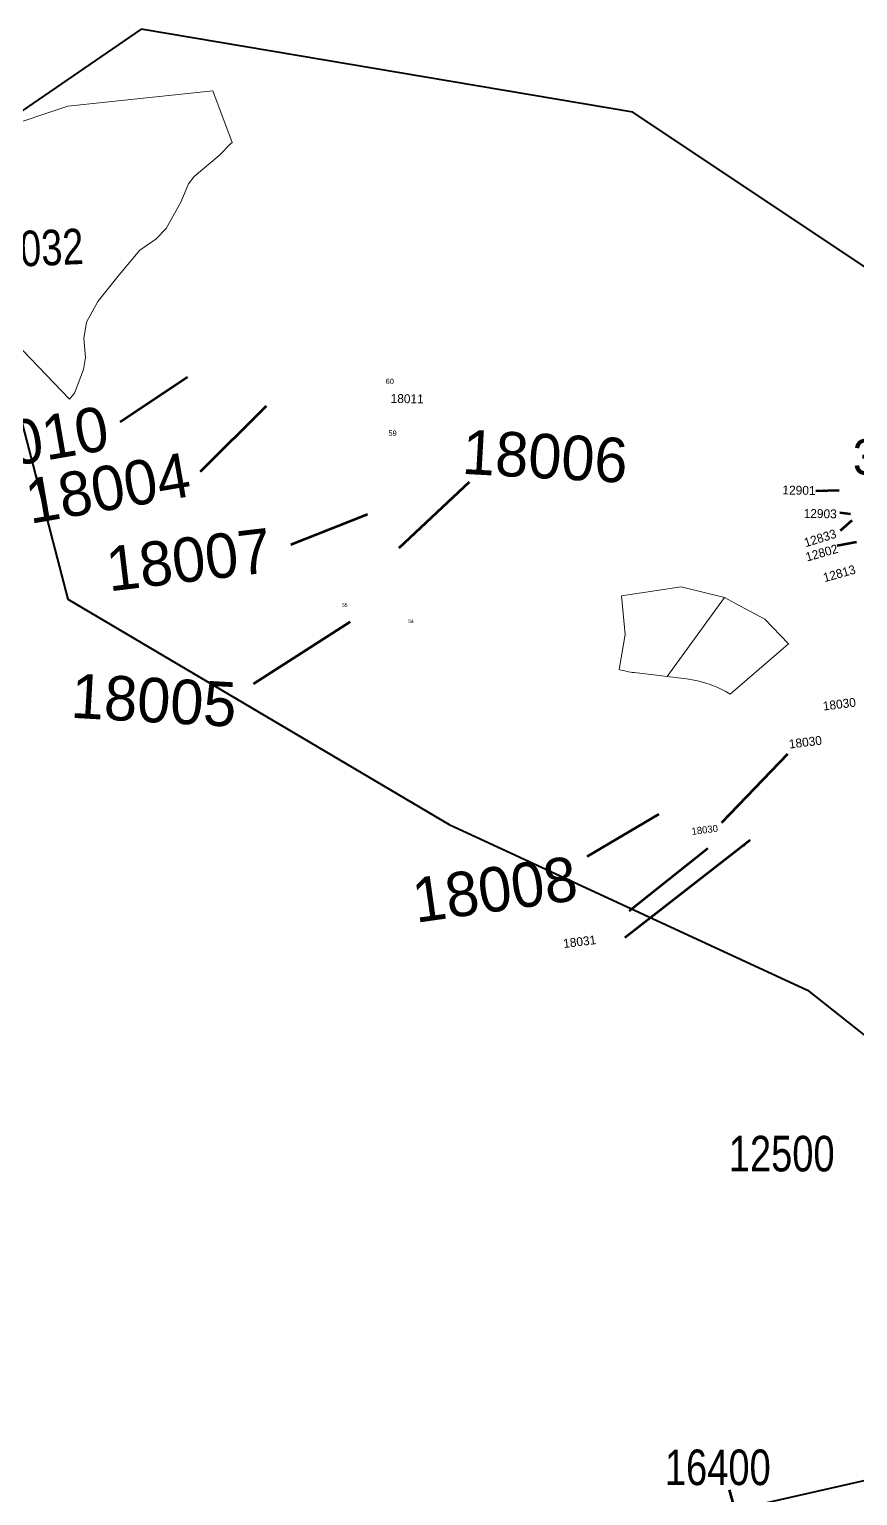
# Model space of a CAD drawing. Header units: inches. Extents: x 610851 to 630254, y 1234683 to 1264905.
# Drawn here: x 623961 to 624427, y 1245482 to 1246306 of the extents above; entities that cross this region are included whole.
import ezdxf
from ezdxf.enums import TextEntityAlignment as Align

# ---------------------------------------------------------------- set-up
doc = ezdxf.new("R2010")
doc.units = ezdxf.units.IN
doc.header["$MEASUREMENT"] = 0
for name, color, linetype, lineweight in [('CONTORNOLevel 61', 7, 'Continuous', 0), ('Level 2', 7, 'Continuous', 0), ('Level 50', 7, 'Continuous', 0), ('Level 7', 7, 'Continuous', 0)]:
    doc.layers.add(name, color=color, linetype=linetype, lineweight=lineweight)
doc.styles.add('Styledgn000', font='dgn000.shx')
doc.styles.add('Styledgn003', font='dgn003.shx')
doc.styles.add('Styledgn032', font='dgn032.shx')
doc.styles.add('Styletxt', font='txt.shx')
doc.dimstyles.new('STANDARD-Linear', dxfattribs={"dimtxt": 1.5, "dimasz": 1.13, "dimexe": 0.125, "dimexo": 0.000625, "dimgap": 0.3, "dimtad": 1, "dimzin": 7, "dimdsep": 46, "dimtxsty": 'Styletxt', "dimsah": 1, "dimcen": 2.5, "dimclrd": 1, "dimclre": 1, "dimclrt": 2, "dimaunit": 1, "dimadec": 7, "dimazin": 0, "dimtfac": 1, "dimtofl": 0, "dimtmove": 1, "dimatfit": 3, "dimfxl": 1, "dimtolj": 1, "dimtzin": 0, "dimarcsym": 0})

msp = doc.modelspace()

# ---------------------------------------------------------------- linework, layer by layer
at = {"layer": 'CONTORNOLevel 61', "color": 3, "linetype": 'Continuous', "lineweight": 40, "flags": 128}
for points in [[(624788.77388, 1245473.91903), (624824.93683, 1245587.57397), (624837.85217, 1245680.56438), (624830.10299, 1245832.96533), (624728.50053, 1245901.09463), (624700.94965, 1245900.12509), (624633.7899, 1245858.79602), (624600.21003, 1245897.54203), (624724.19726, 1245982.78323), (624706.1158, 1246044.77684), (624700.94967, 1246145.51645), (624626.04072, 1246091.27205), (624589.87779, 1246091.27205), (624502.05351, 1246124.85193), (624300.57431, 1246259.17144), (624024.18615, 1246305.66667), (623918.2804, 1246233.34081), (623982.85704, 1245985.36637), (624197.25159, 1245858.79607), (624398.7308, 1245765.80564), (624522.718, 1245667.64908), (624626.04067, 1245546.24492), (624638.95599, 1245448.08838)], [(624662.20358, 1245360.2641), (624584.71159, 1245510.08199), (624507.21958, 1245507.49893), (624143.00713, 1245424.84083)]]:
    msp.add_lwpolyline(points, dxfattribs=at)
at = {"layer": 'Level 50', "color": 7, "linetype": 'Continuous', "lineweight": 0, "flags": 128}
msp.add_lwpolyline([(624064.50458, 1246271.0632), (623982.93658, 1246262.4022), (623945.42758, 1246249.9462), (623927.61858, 1246212.7442), (623933.26058, 1246173.2642), (623953.58058, 1246129.4942), (623983.86658, 1246097.8072), (623986.66758, 1246101.1172), (623991.75658, 1246114.5582), (623992.91458, 1246121.2752), (623991.89158, 1246131.9122), (623993.36758, 1246141.1152), (623999.78658, 1246152.6472), (624011.82258, 1246167.6502), (624023.43358, 1246181.5272), (624032.40458, 1246187.8022), (624038.15358, 1246193.8002), (624046.59658, 1246208.8612), (624050.81158, 1246218.8662), (624053.91958, 1246223.0282), (624067.92258, 1246234.8002), (624074.50958, 1246241.5442), (624075.34158, 1246241.9812), (624064.50458, 1246271.0632)], dxfattribs=at)
for points in [[(624352.04095, 1245986.39564), (624327.77495, 1245992.40764), (624294.21895, 1245987.28664), (624296.27795, 1245965.50064), (624292.82995, 1245945.91264), (624292.82995, 1245945.91264), (624292.83026, 1245945.91273, 0.039478895), (624301.32849, 1245944.1862), (624301.32895, 1245944.18664), (624315.40295, 1245942.46764), (624319.87395, 1245941.92164), (624352.04095, 1245986.39564)], [(624352.04095, 1245986.39564), (624327.77495, 1245992.40764), (624294.21895, 1245987.28664), (624296.27795, 1245965.50064), (624292.82995, 1245945.91264), (624292.82995, 1245945.91264), (624292.83026, 1245945.91273, 0.039478895), (624301.32849, 1245944.1862), (624301.32895, 1245944.18664), (624315.40295, 1245942.46764), (624319.87395, 1245941.92164), (624352.04095, 1245986.39564)], [(624374.70995, 1245974.24764), (624358.22795, 1245983.08064), (624352.04095, 1245986.39564), (624319.87395, 1245941.92164), (624330.64995, 1245940.60564), (624330.64995, 1245940.60564), (624330.6499, 1245940.60545, -0.104700157), (624355.33869, 1245932.14453), (624355.33895, 1245932.14464), (624387.94695, 1245960.43764), (624374.70995, 1245974.24764)]]:
    msp.add_lwpolyline(points, format="xyb", dxfattribs=at)

# ---------------------------------------------------------------- texts
at = {"layer": 'Level 7', "color": 7, "linetype": 'Continuous', "lineweight": 0, "style": 'Styledgn032', "width": 0.8}
msp.add_text('18032', height=20, rotation=2.39999996, dxfattribs=at).set_placement((623962.00408, 1246182.58264), align=Align.MIDDLE_CENTER)
at = {"layer": 'Level 7', "color": 7, "linetype": 'Continuous', "lineweight": 0}
for s, height, rotation, style, p in [('60', 3, 359.75, 'Styledgn000', (624163.91495, 1246107.82334)), ('60', 3, 359.75, 'Styledgn000', (624163.91495, 1246107.82334)), ('60', 3, 359.75, 'Styledgn000', (624163.91495, 1246107.82334)), ('18011', 4.999998, 359, 'Styledgn032', (624173.6949, 1246098.09625)), ('18011', 4.999998, 359, 'Styledgn032', (624173.6949, 1246098.09625)), ('18011', 4.999998, 359, 'Styledgn032', (624173.6949, 1246098.09625)), ('18010', 25.000002, 9.8, 'Styledgn032', (623959.47354, 1246074.1242)), ('18010', 25.000002, 9.8, 'Styledgn032', (623959.47354, 1246074.1242)), ('18010', 25.000002, 9.8, 'Styledgn032', (623959.47354, 1246074.1242)), ('59', 3, 359.75, 'Styledgn000', (624165.47828, 1246078.75719)), ('59', 3, 359.75, 'Styledgn000', (624165.47828, 1246078.75719)), ('59', 3, 359.75, 'Styledgn000', (624165.47828, 1246078.75719)), ('18006', 24.999972, 356.8, 'Styledgn032', (624251.17193, 1246065.82227)), ('18006', 24.999972, 356.8, 'Styledgn032', (624251.17193, 1246065.82227)), ('18006', 24.999972, 356.8, 'Styledgn032', (624251.17193, 1246065.82227)), ('35161', 19.999998, 0.7, 'Styledgn032', (624461.37051, 1246065.74239)), ('35161', 19.999998, 0.7, 'Styledgn032', (624461.37051, 1246065.74239)), ('35161', 19.999998, 0.7, 'Styledgn032', (624461.37051, 1246065.74239)), ('18004', 25.000002, 9.8, 'Styledgn032', (624005.39781, 1246047.95708)), ('18004', 25.000002, 9.8, 'Styledgn032', (624005.39781, 1246047.95708)), ('18004', 25.000002, 9.8, 'Styledgn032', (624005.39781, 1246047.95708)), ('12901', 4.999998, 359, 'Styledgn032', (624393.94381, 1246046.66246)), ('12901', 4.999998, 359, 'Styledgn032', (624393.94381, 1246046.66246)), ('12901', 4.999998, 359, 'Styledgn032', (624393.94381, 1246046.66246)), ('lote6', 0.499968, 359.25, 'Styledgn000', (624423.66996, 1246037.63854)), ('lote6', 0.499968, 359.25, 'Styledgn000', (624423.66996, 1246037.63854)), ('lote6', 0.499968, 359.25, 'Styledgn000', (624423.66996, 1246037.63854)), ('12903', 4.999998, 359, 'Styledgn032', (624405.86623, 1246033.51815)), ('12903', 4.999998, 359, 'Styledgn032', (624405.86623, 1246033.51815)), ('12903', 4.999998, 359, 'Styledgn032', (624405.86623, 1246033.51815)), ('18007', 25.000002, 6.8, 'Styledgn032', (624050.85703, 1246007.69786)), ('18007', 25.000002, 6.8, 'Styledgn032', (624050.85703, 1246007.69786)), ('18007', 25.000002, 6.8, 'Styledgn032', (624050.85703, 1246007.69786)), ('12833', 4.999998, 17.25, 'Styledgn032', (624405.82836, 1246019.75954)), ('12833', 4.999998, 17.25, 'Styledgn032', (624405.82836, 1246019.75954)), ('12833', 4.999998, 17.25, 'Styledgn032', (624405.82836, 1246019.75954)), ('12802', 4.999854, 15.75, 'Styledgn032', (624406.73273, 1246011.50521)), ('12802', 4.999854, 15.75, 'Styledgn032', (624406.73273, 1246011.50521)), ('12802', 4.999854, 15.75, 'Styledgn032', (624406.73273, 1246011.50521)), ('12813', 4.999998, 15.7, 'Styledgn032', (624416.57506, 1245999.87849)), ('12813', 4.999998, 15.7, 'Styledgn032', (624416.57506, 1245999.87849)), ('12813', 4.999998, 15.7, 'Styledgn032', (624416.57506, 1245999.87849)), ('55', 1.999998, 359.5, 'Styledgn000', (624138.60658, 1245982.14459)), ('55', 1.999998, 359.5, 'Styledgn000', (624138.60658, 1245982.14459)), ('55', 1.999998, 359.5, 'Styledgn000', (624138.60658, 1245982.14459)), ('54', 1.999998, 359.5, 'Styledgn000', (624175.86158, 1245973.06959)), ('54', 1.999998, 359.5, 'Styledgn000', (624175.86158, 1245973.06959)), ('54', 1.999998, 359.5, 'Styledgn000', (624175.86158, 1245973.06959)), ('18005', 24.999972, 356.8, 'Styledgn032', (624031.33331, 1245928.71777)), ('18005', 24.999972, 356.8, 'Styledgn032', (624031.33331, 1245928.71777)), ('18005', 24.999972, 356.8, 'Styledgn032', (624031.33331, 1245928.71777)), ('18030', 5, 7.04999388, 'Styledgn003', (624416.60657, 1245926.45446)), ('18030', 5, 7.04999388, 'Styledgn003', (624397.52132, 1245905.09716)), ('18008', 25.000002, 8.05, 'Styledgn032', (624222.90035, 1245822.42657)), ('18008', 25.000002, 8.05, 'Styledgn032', (624222.90035, 1245822.42657)), ('18008', 25.000002, 8.05, 'Styledgn032', (624222.90035, 1245822.42657)), ('18031', 5, 7.04999388, 'Styledgn003', (624270.65339, 1245793.002)), ('18031', 5, 7.04999388, 'Styledgn003', (624270.65339, 1245793.002)), ('18031', 5, 7.04999388, 'Styledgn003', (624270.65339, 1245793.002))]:
    msp.add_text(s, height=height, rotation=rotation, dxfattribs=dict(at, style=style)).set_placement(p, align=Align.MIDDLE_CENTER)
at = {"layer": 'Level 7', "color": 30, "linetype": 'Continuous', "lineweight": 0, "style": 'Styledgn032'}
msp.add_text('18030', height=4, rotation=7.04999388, dxfattribs=at).set_placement((624340.94425, 1245855.85122), align=Align.MIDDLE_CENTER)
at = {"layer": 'Level 7', "color": 7, "linetype": 'Continuous', "lineweight": 0, "style": 'Styledgn003', "width": 0.8}
for s, p in [('12500', (624384.21132, 1245673.8852)), ('12500', (624384.21132, 1245673.8852)), ('12500', (624384.21132, 1245673.8852)), ('16400', (624348.30332, 1245497.6022)), ('16400', (624348.30332, 1245497.6022)), ('16400', (624348.30332, 1245497.6022))]:
    msp.add_text(s, height=19.999998, dxfattribs=at).set_placement(p, align=Align.MIDDLE_CENTER)

# ---------------------------------------------------------------- leaders
at = {"layer": 'Level 2', "color": 7, "linetype": 'Continuous', "lineweight": 0}
msp.add_leader([(624383.36458, 1245384.1412), (624354.84058, 1245485.0122)], dimstyle='STANDARD-Linear', override={"dimscale": 1, "dimtxt": 25, "dimasz": 25, "dimgap": 12.5, "dimtad": 1, "dimclrd": 0, "dimlwd": 65534}, dxfattribs=at)
msp.add_leader([(624383.36458, 1245384.1412), (624354.84058, 1245485.0122)], dimstyle='STANDARD-Linear', override={"dimscale": 1, "dimtxt": 25, "dimasz": 25, "dimgap": 12.5, "dimtad": 1, "dimclrd": 0, "dimlwd": 65534}, dxfattribs=at)
msp.add_leader([(624383.36458, 1245384.1412), (624354.84058, 1245485.0122)], dimstyle='STANDARD-Linear', override={"dimscale": 1, "dimtxt": 25, "dimasz": 25, "dimgap": 12.5, "dimtad": 1, "dimclrd": 0, "dimlwd": 65534}, dxfattribs=at)
at = {"layer": 'Level 7', "color": 7, "linetype": 'Continuous', "lineweight": 0}
for points, override in [([(624050.13222, 1246110.28192), (624012.39922, 1246084.93992)], {"dimscale": 1, "dimtxt": 2, "dimasz": 2, "dimgap": 1, "dimtad": 1, "dimclrd": 0, "dimlwd": 65534}), ([(624050.13222, 1246110.28192), (624012.39922, 1246084.93992)], {"dimscale": 1, "dimtxt": 2, "dimasz": 2, "dimgap": 1, "dimtad": 1, "dimclrd": 0, "dimlwd": 65534}), ([(624050.13222, 1246110.28192), (624012.39922, 1246084.93992)], {"dimscale": 1, "dimtxt": 2, "dimasz": 2, "dimgap": 1, "dimtad": 1, "dimclrd": 0, "dimlwd": 65534}), ([(624094.40922, 1246093.97192), (624057.37522, 1246056.93792)], {"dimscale": 1, "dimtxt": 2, "dimasz": 2, "dimgap": 1, "dimtad": 1, "dimclrd": 0, "dimlwd": 65534}), ([(624094.40922, 1246093.97192), (624057.37522, 1246056.93792)], {"dimscale": 1, "dimtxt": 2, "dimasz": 2, "dimgap": 1, "dimtad": 1, "dimclrd": 0, "dimlwd": 65534}), ([(624094.40922, 1246093.97192), (624057.37522, 1246056.93792)], {"dimscale": 1, "dimtxt": 2, "dimasz": 2, "dimgap": 1, "dimtad": 1, "dimclrd": 0, "dimlwd": 65534}), ([(624169.26522, 1246014.38792), (624208.66222, 1246051.42192)], {"dimscale": 1, "dimtxt": 2, "dimasz": 2, "dimgap": 1, "dimtad": 1, "dimclrd": 0, "dimlwd": 65534}), ([(624169.26522, 1246014.38792), (624208.66222, 1246051.42192)], {"dimscale": 1, "dimtxt": 2, "dimasz": 2, "dimgap": 1, "dimtad": 1, "dimclrd": 0, "dimlwd": 65534}), ([(624169.26522, 1246014.38792), (624208.66222, 1246051.42192)], {"dimscale": 1, "dimtxt": 2, "dimasz": 2, "dimgap": 1, "dimtad": 1, "dimclrd": 0, "dimlwd": 65534}), ([(624403.47758, 1246046.2932), (624416.50158, 1246046.6202)], {"dimscale": 1, "dimtxt": 5, "dimasz": 5, "dimgap": 2.5, "dimtad": 1, "dimclrd": 0, "dimlwd": 65534}), ([(624403.47758, 1246046.2932), (624416.50158, 1246046.6202)], {"dimscale": 1, "dimtxt": 5, "dimasz": 5, "dimgap": 2.5, "dimtad": 1, "dimclrd": 0, "dimlwd": 65534}), ([(624403.47758, 1246046.2932), (624416.50158, 1246046.6202)], {"dimscale": 1, "dimtxt": 5, "dimasz": 5, "dimgap": 2.5, "dimtad": 1, "dimclrd": 0, "dimlwd": 65534}), ([(624151.35122, 1246032.98392), (624108.28922, 1246015.92092)], {"dimscale": 1, "dimtxt": 2, "dimasz": 2, "dimgap": 1, "dimtad": 1, "dimclrd": 0, "dimlwd": 65534}), ([(624151.35122, 1246032.98392), (624108.28922, 1246015.92092)], {"dimscale": 1, "dimtxt": 2, "dimasz": 2, "dimgap": 1, "dimtad": 1, "dimclrd": 0, "dimlwd": 65534}), ([(624151.35122, 1246032.98392), (624108.28922, 1246015.92092)], {"dimscale": 1, "dimtxt": 2, "dimasz": 2, "dimgap": 1, "dimtad": 1, "dimclrd": 0, "dimlwd": 65534}), ([(624422.85258, 1246033.2882), (624416.98358, 1246033.9392)], {"dimscale": 1, "dimtxt": 0.5, "dimasz": 0.5, "dimgap": 0.25, "dimtad": 1, "dimclrd": 0, "dimlwd": 65534}), ([(624422.85258, 1246033.2882), (624416.98358, 1246033.9392)], {"dimscale": 1, "dimtxt": 0.5, "dimasz": 0.5, "dimgap": 0.25, "dimtad": 1, "dimclrd": 0, "dimlwd": 65534}), ([(624422.85258, 1246033.2882), (624416.98358, 1246033.9392)], {"dimscale": 1, "dimtxt": 0.5, "dimasz": 0.5, "dimgap": 0.25, "dimtad": 1, "dimclrd": 0, "dimlwd": 65534}), ([(624423.67058, 1246029.7342), (624417.02058, 1246023.9212)], {"dimscale": 1, "dimtxt": 0.5, "dimasz": 0.5, "dimgap": 0.25, "dimtad": 1, "dimclrd": 0, "dimlwd": 65534}), ([(624423.67058, 1246029.7342), (624417.02058, 1246023.9212)], {"dimscale": 1, "dimtxt": 0.5, "dimasz": 0.5, "dimgap": 0.25, "dimtad": 1, "dimclrd": 0, "dimlwd": 65534}), ([(624423.67058, 1246029.7342), (624417.02058, 1246023.9212)], {"dimscale": 1, "dimtxt": 0.5, "dimasz": 0.5, "dimgap": 0.25, "dimtad": 1, "dimclrd": 0, "dimlwd": 65534}), ([(624426.32158, 1246017.4832), (624415.36058, 1246015.3862)], {"dimscale": 1, "dimtxt": 0.5, "dimasz": 0.5, "dimgap": 0.25, "dimtad": 1, "dimclrd": 0, "dimlwd": 65534}), ([(624426.32158, 1246017.4832), (624415.36058, 1246015.3862)], {"dimscale": 1, "dimtxt": 0.5, "dimasz": 0.5, "dimgap": 0.25, "dimtad": 1, "dimclrd": 0, "dimlwd": 65534}), ([(624426.32158, 1246017.4832), (624415.36058, 1246015.3862)], {"dimscale": 1, "dimtxt": 0.5, "dimasz": 0.5, "dimgap": 0.25, "dimtad": 1, "dimclrd": 0, "dimlwd": 65534}), ([(624141.68622, 1245972.62692), (624087.31722, 1245937.95692)], {"dimscale": 1, "dimtxt": 2, "dimasz": 2, "dimgap": 1, "dimtad": 1, "dimclrd": 0, "dimlwd": 65534}), ([(624141.68622, 1245972.62692), (624087.31722, 1245937.95692)], {"dimscale": 1, "dimtxt": 2, "dimasz": 2, "dimgap": 1, "dimtad": 1, "dimclrd": 0, "dimlwd": 65534}), ([(624141.68622, 1245972.62692), (624087.31722, 1245937.95692)], {"dimscale": 1, "dimtxt": 2, "dimasz": 2, "dimgap": 1, "dimtad": 1, "dimclrd": 0, "dimlwd": 65534}), ([(624350.52992, 1245859.96233), (624387.59746, 1245898.60283)], {"dimscale": 1, "dimtxt": 5, "dimasz": 5, "dimgap": 2.5, "dimtad": 1, "dimclrd": 0, "dimlwd": 65534}), ([(624350.52992, 1245859.96233), (624387.59746, 1245898.60283)], {"dimscale": 1, "dimtxt": 5, "dimasz": 5, "dimgap": 2.5, "dimtad": 1, "dimclrd": 0, "dimlwd": 65534}), ([(624315.23122, 1245864.61892), (624274.88622, 1245840.84892)], {"dimscale": 1, "dimtxt": 2, "dimasz": 2, "dimgap": 1, "dimtad": 1, "dimclrd": 0, "dimlwd": 65534}), ([(624315.23122, 1245864.61892), (624274.88622, 1245840.84892)], {"dimscale": 1, "dimtxt": 2, "dimasz": 2, "dimgap": 1, "dimtad": 1, "dimclrd": 0, "dimlwd": 65534}), ([(624315.23122, 1245864.61892), (624274.88622, 1245840.84892)], {"dimscale": 1, "dimtxt": 2, "dimasz": 2, "dimgap": 1, "dimtad": 1, "dimclrd": 0, "dimlwd": 65534}), ([(624366.50448, 1245849.94715), (624296.03826, 1245795.16494)], {"dimscale": 1, "dimtxt": 5, "dimasz": 5, "dimgap": 2.5, "dimtad": 1, "dimclrd": 0, "dimlwd": 65534}), ([(624366.50448, 1245849.94715), (624296.03826, 1245795.16494)], {"dimscale": 1, "dimtxt": 5, "dimasz": 5, "dimgap": 2.5, "dimtad": 1, "dimclrd": 0, "dimlwd": 65534}), ([(624366.50448, 1245849.94715), (624296.03826, 1245795.16494)], {"dimscale": 1, "dimtxt": 5, "dimasz": 5, "dimgap": 2.5, "dimtad": 1, "dimclrd": 0, "dimlwd": 65534}), ([(624342.77922, 1245845.35992), (624298.51122, 1245810.14292)], {"dimscale": 1, "dimtxt": 2, "dimasz": 2, "dimgap": 1, "dimtad": 1, "dimclrd": 0, "dimlwd": 65534}), ([(624342.77922, 1245845.35992), (624298.51122, 1245810.14292)], {"dimscale": 1, "dimtxt": 2, "dimasz": 2, "dimgap": 1, "dimtad": 1, "dimclrd": 0, "dimlwd": 65534}), ([(624342.77922, 1245845.35992), (624298.51122, 1245810.14292)], {"dimscale": 1, "dimtxt": 2, "dimasz": 2, "dimgap": 1, "dimtad": 1, "dimclrd": 0, "dimlwd": 65534})]:
    msp.add_leader(points, dimstyle='STANDARD-Linear', override=override, dxfattribs=at)

doc.saveas('drawing.dxf')
